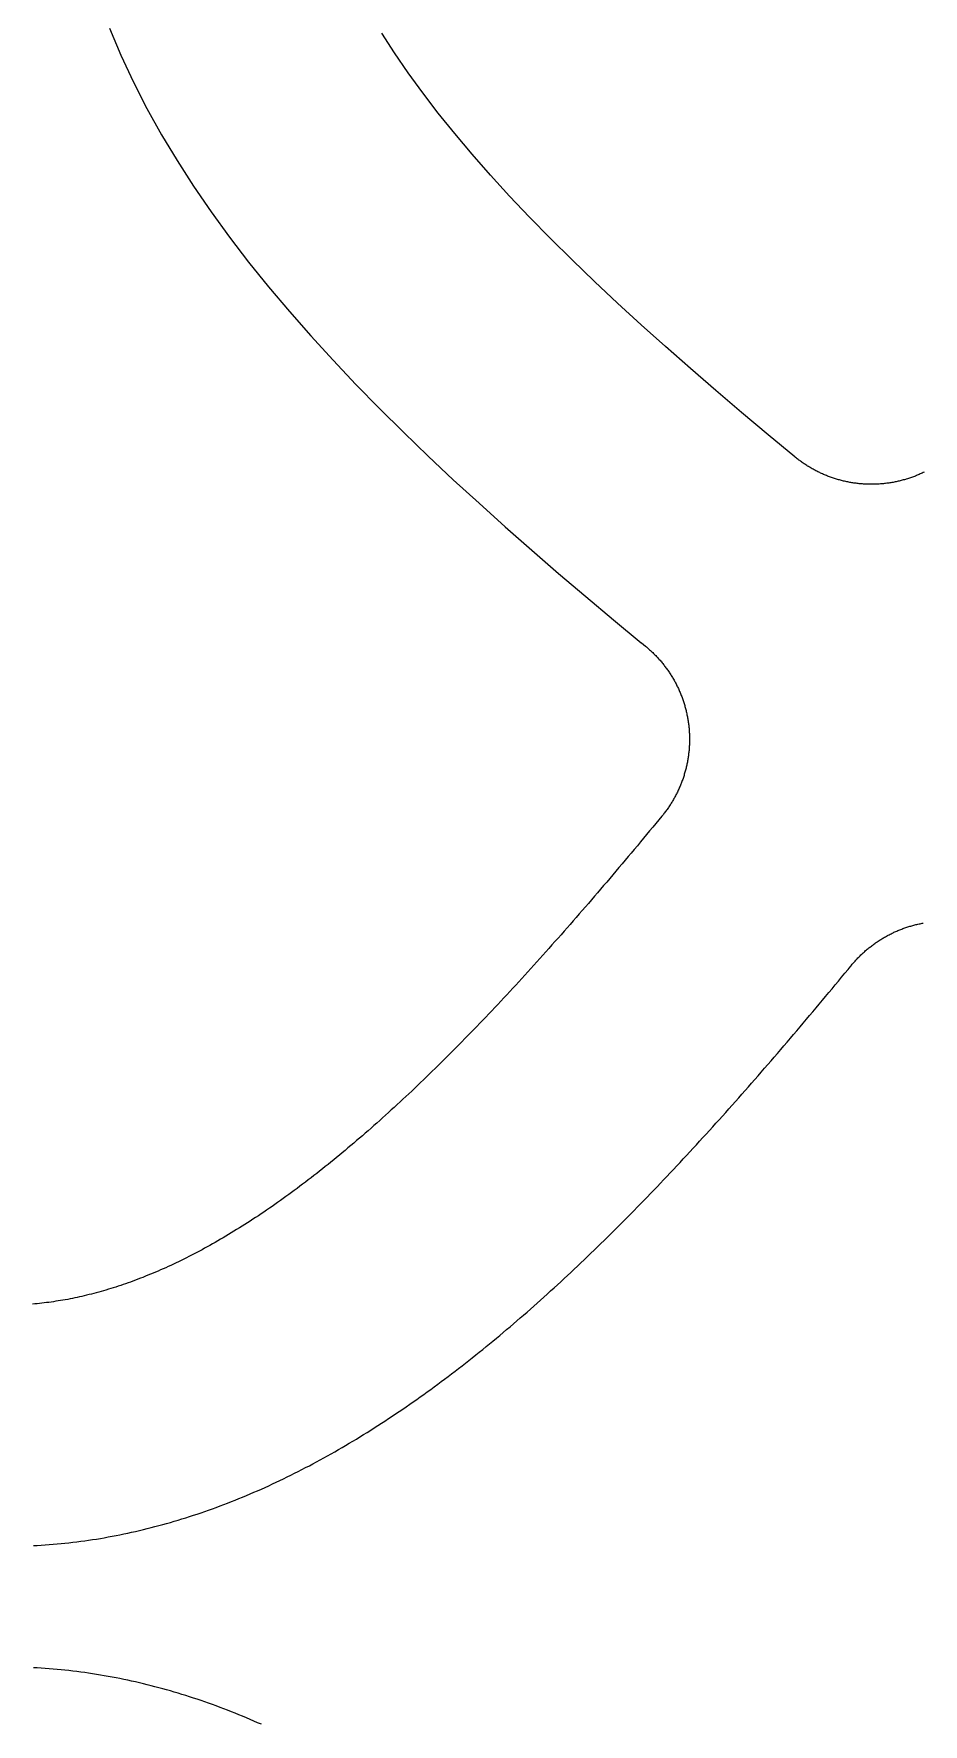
# Model space of a CAD drawing. Header units: millimetres. Extents: x 0 to 12, y 0 to 22.
# Drawn here: x 3.05 to 4.525, y 13.805 to 16.61 of the extents above; entities that cross this region are included whole.
import ezdxf

# ---------------------------------------------------------------- set-up
doc = ezdxf.new("R2010")
doc.units = ezdxf.units.MM
doc.layers.add('CUT_HOLE', color=3, linetype='Continuous')

msp = doc.modelspace()

# ---------------------------------------------------------------- linework, layer by layer
at = {"layer": 'CUT_HOLE'}
for points in [[(3.1755, 16.6193), (3.1944, 16.5744), (3.2151, 16.53), (3.2376, 16.4861), (3.2618, 16.4426), (3.2877, 16.3995), (3.3151, 16.3569), (3.3441, 16.3147), (3.3745, 16.2728), (3.4063, 16.2313), (3.4394, 16.1902), (3.4739, 16.1493), (3.5095, 16.1087), (3.5463, 16.0684), (3.5842, 16.0283), (3.6232, 15.9885), (3.6631, 15.9488), (3.7041, 15.9094), (3.7458, 15.8701), (3.7884, 15.831), (3.8318, 15.7921), (3.8759, 15.7533), (3.9205, 15.7146), (3.9658, 15.6761), (4.0116, 15.6377), (4.0575, 15.5996), (4.0575, 15.5996), (4.0576, 15.5995), (4.0577, 15.5994), (4.0647, 15.5936), (4.0647, 15.5936), (4.066, 15.5925), (4.0674, 15.5914), (4.0687, 15.5902), (4.07, 15.5891), (4.0713, 15.5879), (4.0726, 15.5867), (4.0739, 15.5855), (4.0752, 15.5843), (4.0765, 15.5831), (4.0777, 15.5819), (4.079, 15.5807), (4.0802, 15.5794), (4.0814, 15.5782), (4.0827, 15.5769), (4.0839, 15.5756), (4.085, 15.5743), (4.0862, 15.573), (4.0874, 15.5717), (4.0886, 15.5704), (4.0897, 15.5691), (4.0908, 15.5677), (4.092, 15.5664), (4.0931, 15.565), (4.0942, 15.5636), (4.0952, 15.5622), (4.0963, 15.5609), (4.0974, 15.5595), (4.0984, 15.5581), (4.0995, 15.5566), (4.1005, 15.5552), (4.1015, 15.5538), (4.1025, 15.5523), (4.1035, 15.5509), (4.1045, 15.5494), (4.1054, 15.5479), (4.1064, 15.5465), (4.1073, 15.545), (4.1082, 15.5435), (4.1091, 15.542), (4.11, 15.5405), (4.1109, 15.539), (4.1118, 15.5374), (4.1126, 15.5359), (4.1135, 15.5344), (4.1143, 15.5328), (4.1151, 15.5313), (4.1159, 15.5297), (4.1167, 15.5281), (4.1175, 15.5265), (4.1182, 15.525), (4.119, 15.5234), (4.1197, 15.5218), (4.1204, 15.5202), (4.1211, 15.5186), (4.1218, 15.5169), (4.1225, 15.5153), (4.1232, 15.5137), (4.1238, 15.5121), (4.1245, 15.5104), (4.1251, 15.5088), (4.1257, 15.5071), (4.1263, 15.5055), (4.1268, 15.5038), (4.1274, 15.5022), (4.1279, 15.5005), (4.1285, 15.4988), (4.129, 15.4971), (4.1295, 15.4955), (4.13, 15.4938), (4.1304, 15.4921), (4.1309, 15.4904), (4.1313, 15.4887), (4.1318, 15.487), (4.1322, 15.4853), (4.1326, 15.4836), (4.133, 15.4818), (4.1333, 15.4801), (4.1337, 15.4784), (4.134, 15.4767), (4.1343, 15.475), (4.1346, 15.4732), (4.1349, 15.4715), (4.1352, 15.4698), (4.1355, 15.468), (4.1357, 15.4663), (4.1359, 15.4645), (4.1362, 15.4628), (4.1364, 15.4611), (4.1365, 15.4593), (4.1367, 15.4576), (4.1369, 15.4558), (4.137, 15.4541), (4.1371, 15.4523), (4.1372, 15.4506), (4.1373, 15.4488), (4.1374, 15.4471), (4.1375, 15.4453), (4.1375, 15.4435), (4.1375, 15.4418), (4.1375, 15.44), (4.1375, 15.4383), (4.1375, 15.4365), (4.1375, 15.4348), (4.1375, 15.433), (4.1374, 15.4313), (4.1373, 15.4295), (4.1372, 15.4277), (4.1371, 15.426), (4.137, 15.4242), (4.1368, 15.4225), (4.1367, 15.4207), (4.1365, 15.419), (4.1363, 15.4172), (4.1361, 15.4155), (4.1359, 15.4138), (4.1357, 15.412), (4.1354, 15.4103), (4.1352, 15.4085), (4.1349, 15.4068), (4.1346, 15.4051), (4.1343, 15.4034), (4.134, 15.4016), (4.1336, 15.3999), (4.1333, 15.3982), (4.1329, 15.3965), (4.1325, 15.3948), (4.1321, 15.393), (4.1317, 15.3913), (4.1313, 15.3896), (4.1309, 15.3879), (4.1304, 15.3862), (4.1299, 15.3845), (4.1294, 15.3829), (4.1289, 15.3812), (4.1284, 15.3795), (4.1279, 15.3778), (4.1273, 15.3762), (4.1268, 15.3745), (4.1262, 15.3728), (4.1256, 15.3712), (4.125, 15.3695), (4.1244, 15.3679), (4.1238, 15.3662), (4.1231, 15.3646), (4.1224, 15.363), (4.1218, 15.3614), (4.1211, 15.3598), (4.1204, 15.3581), (4.1197, 15.3565), (4.1189, 15.355), (4.1182, 15.3534), (4.1174, 15.3518), (4.1166, 15.3502), (4.1158, 15.3486), (4.115, 15.3471), (4.1142, 15.3455), (4.1134, 15.344), (4.1126, 15.3424), (4.1117, 15.3409), (4.1108, 15.3394), (4.1099, 15.3379), (4.1091, 15.3363), (4.1081, 15.3348), (4.1072, 15.3333), (4.1063, 15.3319), (4.1053, 15.3304), (4.1044, 15.3289), (4.1034, 15.3275), (4.1024, 15.326), (4.1014, 15.3246), (4.1004, 15.3231), (4.0994, 15.3217), (4.0983, 15.3203), (4.0973, 15.3189), (4.0962, 15.3175), (4.0951, 15.3161), (4.0941, 15.3147), (4.093, 15.3133), (4.0918, 15.312), (4.0867, 15.3058), (4.0816, 15.2996), (4.0765, 15.2934), (4.0714, 15.2873), (4.0663, 15.2812), (4.0612, 15.275), (4.0561, 15.2689), (4.051, 15.2628), (4.0459, 15.2567), (4.0408, 15.2506), (4.0358, 15.2446), (4.0307, 15.2385), (4.0256, 15.2325), (4.0205, 15.2265), (4.0154, 15.2205), (4.0104, 15.2145), (4.0053, 15.2085), (4.0002, 15.2025), (3.9951, 15.1966), (3.9901, 15.1907), (3.985, 15.1847), (3.9799, 15.1788), (3.9749, 15.173), (3.9698, 15.1671), (3.9648, 15.1612), (3.9597, 15.1554), (3.9547, 15.1496), (3.9496, 15.1438), (3.9446, 15.138), (3.9395, 15.1322), (3.9345, 15.1265), (3.9295, 15.1207), (3.9244, 15.115), (3.9194, 15.1093), (3.9144, 15.1037), (3.9094, 15.098), (3.9043, 15.0924), (3.8993, 15.0867), (3.8943, 15.0811), (3.8893, 15.0755), (3.8843, 15.07), (3.8793, 15.0644), (3.8743, 15.0589), (3.8692, 15.0534), (3.8643, 15.0479), (3.8593, 15.0424), (3.8543, 15.037), (3.8493, 15.0316), (3.8443, 15.0262), (3.8393, 15.0208), (3.8343, 15.0154), (3.8293, 15.0101), (3.8244, 15.0047), (3.8194, 14.9994), (3.8144, 14.9942), (3.8095, 14.9889), (3.8045, 14.9837), (3.7995, 14.9784), (3.7946, 14.9732), (3.7896, 14.9681), (3.7847, 14.9629), (3.7797, 14.9578), (3.7748, 14.9527), (3.7699, 14.9476), (3.7649, 14.9426), (3.76, 14.9375), (3.7551, 14.9325), (3.7502, 14.9275), (3.7452, 14.9226), (3.7403, 14.9177), (3.7354, 14.9127), (3.7305, 14.9079), (3.7256, 14.903), (3.7207, 14.8982), (3.7158, 14.8933), (3.7109, 14.8885), (3.706, 14.8838), (3.7012, 14.879), (3.6963, 14.8743), (3.6914, 14.8696), (3.6865, 14.865), (3.6817, 14.8603), (3.6768, 14.8557), (3.672, 14.8512), (3.6671, 14.8466), (3.6623, 14.8421), (3.6574, 14.8376), (3.6526, 14.8331), (3.6477, 14.8286), (3.6429, 14.8242), (3.6381, 14.8198), (3.6333, 14.8154), (3.6285, 14.8111), (3.6237, 14.8068), (3.6189, 14.8025), (3.6141, 14.7982), (3.6093, 14.794), (3.6045, 14.7898), (3.5997, 14.7856), (3.5949, 14.7815), (3.5901, 14.7774), (3.5854, 14.7733), (3.5806, 14.7692), (3.5759, 14.7652), (3.5711, 14.7612), (3.5664, 14.7572), (3.5616, 14.7532), (3.5569, 14.7493), (3.5522, 14.7454), (3.5475, 14.7416), (3.5427, 14.7377), (3.538, 14.7339), (3.5333, 14.7302), (3.5286, 14.7264), (3.5239, 14.7227), (3.5193, 14.719), (3.5146, 14.7154), (3.5099, 14.7118), (3.5052, 14.7082), (3.5006, 14.7046), (3.4959, 14.7011), (3.4913, 14.6976), (3.4867, 14.6941), (3.482, 14.6907), (3.4774, 14.6873), (3.4728, 14.6839), (3.4682, 14.6806), (3.4636, 14.6772), (3.459, 14.674), (3.4544, 14.6707), (3.4498, 14.6675), (3.4452, 14.6643), (3.4407, 14.6611), (3.4361, 14.658), (3.4315, 14.6549), (3.427, 14.6518), (3.4225, 14.6488), (3.4179, 14.6458), (3.4134, 14.6428), (3.4089, 14.6399), (3.4044, 14.637), (3.3999, 14.6341), (3.3954, 14.6313), (3.3909, 14.6284), (3.3864, 14.6257), (3.382, 14.6229), (3.3775, 14.6202), (3.3731, 14.6175), (3.3686, 14.6148), (3.3642, 14.6122), (3.3598, 14.6096), (3.3554, 14.6071), (3.3509, 14.6045), (3.3466, 14.602), (3.3422, 14.5996), (3.3378, 14.5971), (3.3334, 14.5947), (3.329, 14.5924), (3.3247, 14.59), (3.3203, 14.5877), (3.316, 14.5855), (3.3117, 14.5832), (3.3073, 14.581), (3.303, 14.5788), (3.2987, 14.5767), (3.2944, 14.5746), (3.2902, 14.5725), (3.2859, 14.5704), (3.2816, 14.5684), (3.2773, 14.5664), (3.2731, 14.5644), (3.2689, 14.5625), (3.2646, 14.5606), (3.2604, 14.5587), (3.2562, 14.5569), (3.252, 14.5551), (3.2478, 14.5533), (3.2436, 14.5516), (3.2394, 14.5499), (3.2353, 14.5482), (3.2311, 14.5465), (3.2269, 14.5449), (3.2228, 14.5433), (3.2187, 14.5418), (3.2145, 14.5402), (3.2104, 14.5387), (3.2063, 14.5373), (3.2022, 14.5358), (3.1981, 14.5344), (3.1941, 14.533), (3.19, 14.5317), (3.1859, 14.5304), (3.1819, 14.5291), (3.1778, 14.5278), (3.1738, 14.5266), (3.1697, 14.5254), (3.1657, 14.5242), (3.1617, 14.5231), (3.1577, 14.5219), (3.1537, 14.5208), (3.1497, 14.5198), (3.1457, 14.5188), (3.1417, 14.5178), (3.1377, 14.5168), (3.1338, 14.5158), (3.1298, 14.5149), (3.1259, 14.514), (3.1219, 14.5132), (3.118, 14.5123), (3.1141, 14.5115), (3.1101, 14.5108), (3.1062, 14.51), (3.1023, 14.5093), (3.0984, 14.5086), (3.0945, 14.5079), (3.0906, 14.5073), (3.0867, 14.5067), (3.0828, 14.5061), (3.0789, 14.5055), (3.075, 14.505), (3.0712, 14.5045), (3.0673, 14.504), (3.0634, 14.5036), (3.0596, 14.5032), (3.0557, 14.5028), (3.0518, 14.5024), (3.048, 14.5021)], [(4.5265, 15.8825), (4.525, 15.8818), (4.5234, 15.881), (4.5218, 15.8803), (4.5202, 15.8796), (4.5186, 15.8789), (4.5169, 15.8782), (4.5153, 15.8775), (4.5137, 15.8768), (4.5121, 15.8762), (4.5104, 15.8755), (4.5088, 15.8749), (4.5071, 15.8743), (4.5055, 15.8737), (4.5038, 15.8732), (4.5022, 15.8726), (4.5005, 15.8721), (4.4988, 15.8715), (4.4971, 15.871), (4.4955, 15.8705), (4.4938, 15.87), (4.4921, 15.8696), (4.4904, 15.8691), (4.4887, 15.8687), (4.487, 15.8682), (4.4853, 15.8678), (4.4836, 15.8674), (4.4818, 15.867), (4.4801, 15.8667), (4.4784, 15.8663), (4.4767, 15.866), (4.475, 15.8657), (4.4732, 15.8654), (4.4715, 15.8651), (4.4698, 15.8648), (4.468, 15.8645), (4.4663, 15.8643), (4.4645, 15.8641), (4.4628, 15.8638), (4.4611, 15.8636), (4.4593, 15.8635), (4.4576, 15.8633), (4.4558, 15.8631), (4.4541, 15.863), (4.4523, 15.8629), (4.4506, 15.8628), (4.4488, 15.8627), (4.4471, 15.8626), (4.4453, 15.8625), (4.4435, 15.8625), (4.4418, 15.8625), (4.44, 15.8625), (4.4383, 15.8625), (4.4365, 15.8625), (4.4348, 15.8625), (4.433, 15.8625), (4.4313, 15.8626), (4.4295, 15.8627), (4.4277, 15.8628), (4.426, 15.8629), (4.4242, 15.863), (4.4225, 15.8632), (4.4207, 15.8633), (4.419, 15.8635), (4.4172, 15.8637), (4.4155, 15.8639), (4.4138, 15.8641), (4.412, 15.8643), (4.4103, 15.8646), (4.4085, 15.8648), (4.4068, 15.8651), (4.4051, 15.8654), (4.4034, 15.8657), (4.4016, 15.866), (4.3999, 15.8664), (4.3982, 15.8667), (4.3965, 15.8671), (4.3948, 15.8675), (4.393, 15.8679), (4.3913, 15.8683), (4.3896, 15.8687), (4.3879, 15.8691), (4.3862, 15.8696), (4.3845, 15.8701), (4.3829, 15.8706), (4.3812, 15.8711), (4.3795, 15.8716), (4.3778, 15.8721), (4.3762, 15.8727), (4.3745, 15.8732), (4.3728, 15.8738), (4.3712, 15.8744), (4.3695, 15.875), (4.3679, 15.8756), (4.3662, 15.8762), (4.3646, 15.8769), (4.363, 15.8776), (4.3614, 15.8782), (4.3598, 15.8789), (4.3581, 15.8796), (4.3565, 15.8803), (4.355, 15.8811), (4.3534, 15.8818), (4.3518, 15.8826), (4.3502, 15.8834), (4.3486, 15.8842), (4.3471, 15.885), (4.3455, 15.8858), (4.344, 15.8866), (4.3424, 15.8874), (4.3409, 15.8883), (4.3394, 15.8892), (4.3379, 15.8901), (4.3363, 15.8909), (4.3348, 15.8919), (4.3333, 15.8928), (4.3319, 15.8937), (4.3304, 15.8947), (4.3289, 15.8956), (4.3275, 15.8966), (4.326, 15.8976), (4.3246, 15.8986), (4.3231, 15.8996), (4.3217, 15.9006), (4.3203, 15.9017), (4.3189, 15.9027), (4.3175, 15.9038), (4.3161, 15.9049), (4.3147, 15.9059), (4.3133, 15.907), (4.3121, 15.9081), (4.2678, 15.9448), (4.224, 15.9815), (4.181, 16.0182), (4.1389, 16.0547), (4.0976, 16.091), (4.0573, 16.1272), (4.018, 16.1633), (3.9798, 16.1992), (3.9428, 16.2349), (3.907, 16.2704), (3.8724, 16.3057), (3.8392, 16.3408), (3.8074, 16.3756), (3.7771, 16.4102), (3.7482, 16.4445), (3.7208, 16.4785), (3.695, 16.5121), (3.6708, 16.5454), (3.6482, 16.5784), (3.6273, 16.6109)], [(3.0493, 14.1013), (3.0558, 14.1016), (3.0624, 14.102), (3.069, 14.1025), (3.0755, 14.103), (3.0821, 14.1035), (3.0886, 14.1041), (3.0952, 14.1047), (3.1017, 14.1054), (3.1083, 14.1061), (3.1148, 14.1069), (3.1213, 14.1077), (3.1279, 14.1085), (3.1344, 14.1094), (3.1409, 14.1103), (3.1474, 14.1113), (3.154, 14.1123), (3.1605, 14.1134), (3.167, 14.1145), (3.1735, 14.1157), (3.18, 14.1169), (3.1864, 14.1181), (3.1929, 14.1194), (3.1994, 14.1207), (3.2059, 14.1221), (3.2123, 14.1235), (3.2188, 14.1249), (3.2252, 14.1264), (3.2317, 14.128), (3.2381, 14.1295), (3.2445, 14.1312), (3.2509, 14.1328), (3.2574, 14.1345), (3.2638, 14.1363), (3.2702, 14.138), (3.2766, 14.1399), (3.2829, 14.1417), (3.2893, 14.1436), (3.2957, 14.1456), (3.302, 14.1475), (3.3084, 14.1496), (3.3147, 14.1516), (3.3211, 14.1537), (3.3274, 14.1559), (3.3337, 14.158), (3.34, 14.1603), (3.3463, 14.1625), (3.3526, 14.1648), (3.3589, 14.1671), (3.3651, 14.1695), (3.3714, 14.1719), (3.3777, 14.1744), (3.3839, 14.1768), (3.3901, 14.1794), (3.3964, 14.1819), (3.4026, 14.1845), (3.4088, 14.1871), (3.415, 14.1898), (3.4212, 14.1925), (3.4274, 14.1952), (3.4336, 14.198), (3.4397, 14.2008), (3.4459, 14.2036), (3.452, 14.2065), (3.4582, 14.2094), (3.4643, 14.2124), (3.4704, 14.2153), (3.4765, 14.2184), (3.4826, 14.2214), (3.4887, 14.2245), (3.4948, 14.2276), (3.5009, 14.2308), (3.507, 14.2339), (3.513, 14.2371), (3.5191, 14.2404), (3.5251, 14.2437), (3.5311, 14.247), (3.5372, 14.2503), (3.5432, 14.2537), (3.5492, 14.2571), (3.5552, 14.2606), (3.5612, 14.264), (3.5672, 14.2675), (3.5731, 14.2711), (3.5791, 14.2746), (3.585, 14.2782), (3.591, 14.2819), (3.5969, 14.2855), (3.6029, 14.2892), (3.6088, 14.2929), (3.6147, 14.2967), (3.6206, 14.3005), (3.6265, 14.3043), (3.6324, 14.3081), (3.6383, 14.312), (3.6442, 14.3159), (3.65, 14.3198), (3.6559, 14.3237), (3.6618, 14.3277), (3.6676, 14.3317), (3.6734, 14.3358), (3.6793, 14.3398), (3.6851, 14.3439), (3.6909, 14.3481), (3.6967, 14.3522), (3.7025, 14.3564), (3.7083, 14.3606), (3.7141, 14.3648), (3.7199, 14.3691), (3.7257, 14.3734), (3.7314, 14.3777), (3.7372, 14.382), (3.7429, 14.3864), (3.7487, 14.3908), (3.7544, 14.3952), (3.7602, 14.3997), (3.7659, 14.4041), (3.7716, 14.4086), (3.7773, 14.4132), (3.7831, 14.4177), (3.7888, 14.4223), (3.7945, 14.4269), (3.8001, 14.4315), (3.8058, 14.4361), (3.8115, 14.4408), (3.8172, 14.4455), (3.8229, 14.4502), (3.8285, 14.455), (3.8342, 14.4597), (3.8398, 14.4645), (3.8455, 14.4694), (3.8511, 14.4742), (3.8567, 14.4791), (3.8624, 14.484), (3.868, 14.4889), (3.8736, 14.4938), (3.8792, 14.4988), (3.8848, 14.5037), (3.8904, 14.5087), (3.896, 14.5138), (3.9016, 14.5188), (3.9072, 14.5239), (3.9128, 14.529), (3.9184, 14.5341), (3.924, 14.5392), (3.9295, 14.5444), (3.9351, 14.5495), (3.9406, 14.5547), (3.9462, 14.56), (3.9518, 14.5652), (3.9573, 14.5705), (3.9628, 14.5757), (3.9684, 14.581), (3.9739, 14.5864), (3.9794, 14.5917), (3.985, 14.5971), (3.9905, 14.6025), (3.996, 14.6079), (4.0015, 14.6133), (4.007, 14.6187), (4.0125, 14.6242), (4.018, 14.6297), (4.0235, 14.6352), (4.029, 14.6407), (4.0345, 14.6462), (4.04, 14.6518), (4.0455, 14.6573), (4.0509, 14.6629), (4.0564, 14.6685), (4.0619, 14.6742), (4.0673, 14.6798), (4.0728, 14.6855), (4.0783, 14.6911), (4.0837, 14.6968), (4.0892, 14.7026), (4.0946, 14.7083), (4.1001, 14.714), (4.1055, 14.7198), (4.1109, 14.7256), (4.1164, 14.7314), (4.1218, 14.7372), (4.1272, 14.743), (4.1327, 14.7489), (4.1381, 14.7547), (4.1435, 14.7606), (4.1489, 14.7665), (4.1543, 14.7724), (4.1597, 14.7783), (4.1652, 14.7842), (4.1706, 14.7902), (4.176, 14.7962), (4.1814, 14.8021), (4.1868, 14.8081), (4.1921, 14.8141), (4.1975, 14.8202), (4.2029, 14.8262), (4.2083, 14.8322), (4.2137, 14.8383), (4.2191, 14.8444), (4.2244, 14.8505), (4.2298, 14.8566), (4.2352, 14.8627), (4.2405, 14.8688), (4.2459, 14.8749), (4.2513, 14.8811), (4.2566, 14.8872), (4.262, 14.8934), (4.2673, 14.8996), (4.2727, 14.9058), (4.278, 14.912), (4.2834, 14.9182), (4.2887, 14.9245), (4.2941, 14.9307), (4.2994, 14.9369), (4.3048, 14.9432), (4.3101, 14.9495), (4.3154, 14.9558), (4.3208, 14.962), (4.3261, 14.9684), (4.3314, 14.9747), (4.3367, 14.981), (4.342, 14.9873), (4.3474, 14.9936), (4.3527, 15), (4.358, 15.0063), (4.3633, 15.0127), (4.3686, 15.0191), (4.3739, 15.0255), (4.3792, 15.0319), (4.3845, 15.0382), (4.3898, 15.0447), (4.3951, 15.0511), (4.4004, 15.0575), (4.4004, 15.0575), (4.4004, 15.0575), (4.4004, 15.0575), (4.4004, 15.0575), (4.4005, 15.0575), (4.4005, 15.0575), (4.4005, 15.0575), (4.4005, 15.0576), (4.4005, 15.0576), (4.4005, 15.0576), (4.4005, 15.0576), (4.4005, 15.0576), (4.4006, 15.0576), (4.4006, 15.0576), (4.4006, 15.0577), (4.4006, 15.0577), (4.4006, 15.0577), (4.4006, 15.0577), (4.4006, 15.0577), (4.4006, 15.0577), (4.4007, 15.0577), (4.4007, 15.0578), (4.4007, 15.0578), (4.4007, 15.0578), (4.4007, 15.0578), (4.4007, 15.0578), (4.4007, 15.0578), (4.4007, 15.0579), (4.4008, 15.0579), (4.4008, 15.0579), (4.4008, 15.0579), (4.4008, 15.0579), (4.4008, 15.0579), (4.4008, 15.0579), (4.4008, 15.058), (4.4008, 15.058), (4.4009, 15.058), (4.4009, 15.058), (4.4009, 15.058), (4.4009, 15.058), (4.4009, 15.058), (4.4009, 15.0581), (4.4009, 15.0581), (4.4009, 15.0581), (4.401, 15.0581), (4.401, 15.0581), (4.401, 15.0581), (4.401, 15.0582), (4.401, 15.0582), (4.401, 15.0582), (4.401, 15.0582), (4.401, 15.0582), (4.4011, 15.0582), (4.4011, 15.0582), (4.4011, 15.0583), (4.4011, 15.0583), (4.4011, 15.0583), (4.4011, 15.0583), (4.4011, 15.0583), (4.4011, 15.0583), (4.4012, 15.0583), (4.4012, 15.0584), (4.4012, 15.0584), (4.4012, 15.0584), (4.4012, 15.0584), (4.4012, 15.0584), (4.4012, 15.0584), (4.4012, 15.0585), (4.4012, 15.0585), (4.4013, 15.0585), (4.4013, 15.0585), (4.4013, 15.0585), (4.4013, 15.0585), (4.4013, 15.0585), (4.4013, 15.0586), (4.4013, 15.0586), (4.4013, 15.0586), (4.4014, 15.0586), (4.4014, 15.0586), (4.4014, 15.0586), (4.4014, 15.0587), (4.4014, 15.0587), (4.4014, 15.0587), (4.4014, 15.0587), (4.4014, 15.0587), (4.4015, 15.0587), (4.4015, 15.0587), (4.4015, 15.0588), (4.4015, 15.0588), (4.4015, 15.0588), (4.4015, 15.0588), (4.4015, 15.0588), (4.4015, 15.0588), (4.4016, 15.0588), (4.4016, 15.0589), (4.4016, 15.0589), (4.4016, 15.0589), (4.4016, 15.0589), (4.4016, 15.0589), (4.4016, 15.0589), (4.4016, 15.059), (4.4017, 15.059), (4.4017, 15.059), (4.4017, 15.059), (4.4017, 15.059), (4.4017, 15.059), (4.4017, 15.059), (4.4017, 15.0591), (4.4017, 15.0591), (4.4018, 15.0591), (4.4018, 15.0591), (4.4018, 15.0591), (4.4018, 15.0591), (4.4018, 15.0591), (4.4018, 15.0592), (4.4018, 15.0592), (4.4018, 15.0592), (4.4019, 15.0592), (4.4019, 15.0592), (4.4019, 15.0592), (4.4019, 15.0593), (4.4019, 15.0593), (4.4019, 15.0593), (4.4019, 15.0593), (4.4019, 15.0593), (4.402, 15.0593), (4.402, 15.0593), (4.402, 15.0594), (4.402, 15.0594), (4.402, 15.0594), (4.402, 15.0594), (4.402, 15.0594), (4.402, 15.0594), (4.4021, 15.0594), (4.4021, 15.0595), (4.4021, 15.0595), (4.4021, 15.0595), (4.4021, 15.0595), (4.4021, 15.0595), (4.4021, 15.0595), (4.4021, 15.0596), (4.4022, 15.0596), (4.4022, 15.0596), (4.4022, 15.0596), (4.4022, 15.0596), (4.4022, 15.0596), (4.4022, 15.0596), (4.4022, 15.0597), (4.4022, 15.0597), (4.4023, 15.0597), (4.4023, 15.0597), (4.4023, 15.0597), (4.4023, 15.0597), (4.4023, 15.0597), (4.4023, 15.0598), (4.4023, 15.0598), (4.4023, 15.0598), (4.4024, 15.0598), (4.4024, 15.0598), (4.4024, 15.0598), (4.4024, 15.0599), (4.4024, 15.0599), (4.4024, 15.0599), (4.4024, 15.0599), (4.4024, 15.0599), (4.4025, 15.0599), (4.4025, 15.0599), (4.4025, 15.06), (4.4025, 15.06), (4.4025, 15.06), (4.4025, 15.06), (4.4025, 15.06), (4.4025, 15.06), (4.4026, 15.06), (4.4026, 15.0601), (4.4026, 15.0601), (4.4026, 15.0601), (4.4026, 15.0601), (4.4026, 15.0601), (4.4026, 15.0601), (4.4026, 15.0602), (4.4026, 15.0602), (4.4027, 15.0602), (4.4027, 15.0602), (4.4027, 15.0602), (4.4027, 15.0602), (4.4027, 15.0602), (4.4027, 15.0603), (4.4027, 15.0603), (4.4027, 15.0603), (4.4028, 15.0603), (4.4028, 15.0603), (4.4028, 15.0603), (4.4028, 15.0603), (4.4028, 15.0604), (4.4028, 15.0604), (4.4028, 15.0604), (4.4028, 15.0604), (4.4029, 15.0604), (4.4029, 15.0604), (4.4029, 15.0605), (4.4029, 15.0605), (4.4029, 15.0605), (4.4029, 15.0605), (4.4029, 15.0605), (4.4029, 15.0605), (4.403, 15.0605), (4.403, 15.0606), (4.403, 15.0606), (4.403, 15.0606), (4.403, 15.0606), (4.403, 15.0606), (4.403, 15.0606), (4.403, 15.0606), (4.4031, 15.0607), (4.4031, 15.0607), (4.4031, 15.0607), (4.4031, 15.0607), (4.4031, 15.0607), (4.4031, 15.0607), (4.4031, 15.0608), (4.4031, 15.0608), (4.4032, 15.0608), (4.4032, 15.0608), (4.4032, 15.0608), (4.4032, 15.0608), (4.4032, 15.0608), (4.4032, 15.0609), (4.4032, 15.0609), (4.4032, 15.0609), (4.4033, 15.0609), (4.4033, 15.0609), (4.4033, 15.0609), (4.4033, 15.0609), (4.4033, 15.061), (4.4033, 15.061), (4.4033, 15.061), (4.4033, 15.061), (4.4034, 15.061), (4.4034, 15.061), (4.4034, 15.0611), (4.4034, 15.0611), (4.4034, 15.0611), (4.4034, 15.0611), (4.4034, 15.0611), (4.4034, 15.0611), (4.4035, 15.0611), (4.4035, 15.0612), (4.4035, 15.0612), (4.4035, 15.0612), (4.4035, 15.0612), (4.4035, 15.0612), (4.4035, 15.0612), (4.4035, 15.0613), (4.4036, 15.0613), (4.4036, 15.0613), (4.4036, 15.0613), (4.4036, 15.0613), (4.4036, 15.0613), (4.4036, 15.0613), (4.4036, 15.0614), (4.4036, 15.0614), (4.4037, 15.0614), (4.4037, 15.0614), (4.4037, 15.0614), (4.4037, 15.0614), (4.4037, 15.0614), (4.4037, 15.0615), (4.4037, 15.0615), (4.4037, 15.0615), (4.4038, 15.0615), (4.4038, 15.0615), (4.4038, 15.0615), (4.4038, 15.0616), (4.4038, 15.0616), (4.4038, 15.0616), (4.4038, 15.0616), (4.4038, 15.0616), (4.4039, 15.0616), (4.4039, 15.0616), (4.4039, 15.0617), (4.4039, 15.0617), (4.4039, 15.0617), (4.4039, 15.0617), (4.4039, 15.0617), (4.4039, 15.0617), (4.404, 15.0617), (4.404, 15.0618), (4.404, 15.0618), (4.404, 15.0618), (4.404, 15.0618), (4.404, 15.0618), (4.404, 15.0618), (4.404, 15.0619), (4.404, 15.0619), (4.4041, 15.0619), (4.4041, 15.0619), (4.4041, 15.0619), (4.4041, 15.0619), (4.4041, 15.0619), (4.4041, 15.062), (4.4041, 15.062), (4.4041, 15.062), (4.4042, 15.062), (4.4042, 15.062), (4.4042, 15.062), (4.4042, 15.062), (4.4042, 15.0621), (4.4042, 15.0621), (4.4042, 15.0621), (4.4042, 15.0621), (4.4043, 15.0621), (4.4043, 15.0621), (4.4043, 15.0622), (4.4043, 15.0622), (4.4043, 15.0622), (4.4043, 15.0622), (4.4043, 15.0622), (4.4043, 15.0622), (4.4044, 15.0622), (4.4044, 15.0623), (4.4044, 15.0623), (4.4044, 15.0623), (4.4044, 15.0623), (4.4044, 15.0623), (4.4044, 15.0623), (4.4044, 15.0623), (4.4045, 15.0624), (4.4045, 15.0624), (4.4045, 15.0624), (4.4045, 15.0624), (4.4045, 15.0624), (4.4045, 15.0624), (4.4045, 15.0625), (4.4045, 15.0625), (4.4046, 15.0625), (4.4046, 15.0625), (4.4046, 15.0625), (4.4046, 15.0625), (4.4046, 15.0625), (4.4046, 15.0626), (4.4046, 15.0626), (4.4046, 15.0626), (4.4047, 15.0626), (4.4047, 15.0626), (4.4047, 15.0626), (4.4047, 15.0626), (4.4047, 15.0627), (4.4047, 15.0627), (4.4047, 15.0627), (4.4047, 15.0627), (4.4048, 15.0627), (4.4048, 15.0627), (4.4048, 15.0628), (4.4048, 15.0628), (4.4048, 15.0628), (4.4048, 15.0628), (4.4048, 15.0628), (4.4048, 15.0628), (4.4049, 15.0628), (4.4049, 15.0629), (4.4049, 15.0629), (4.4049, 15.0629), (4.4049, 15.0629), (4.4049, 15.0629), (4.4049, 15.0629), (4.4049, 15.0629), (4.405, 15.063), (4.405, 15.063), (4.405, 15.063), (4.405, 15.063), (4.405, 15.063), (4.405, 15.063), (4.405, 15.0631), (4.405, 15.0631), (4.4051, 15.0631), (4.4051, 15.0631), (4.4051, 15.0631), (4.4051, 15.0631), (4.4051, 15.0631), (4.4051, 15.0632), (4.4051, 15.0632), (4.4051, 15.0632), (4.4052, 15.0632), (4.4052, 15.0632), (4.4052, 15.0632), (4.4052, 15.0633), (4.4052, 15.0633), (4.4052, 15.0633), (4.4052, 15.0633), (4.4052, 15.0633), (4.4053, 15.0633), (4.4053, 15.0633), (4.4053, 15.0634), (4.4053, 15.0634), (4.4053, 15.0634), (4.4053, 15.0634), (4.4053, 15.0634), (4.4053, 15.0634), (4.4053, 15.0634), (4.4054, 15.0635), (4.4054, 15.0635), (4.4054, 15.0635), (4.4054, 15.0635), (4.4054, 15.0635), (4.4054, 15.0635), (4.4054, 15.0636), (4.4054, 15.0636), (4.4055, 15.0636), (4.4055, 15.0636), (4.4055, 15.0636), (4.4055, 15.0636), (4.4055, 15.0636), (4.4055, 15.0637), (4.4055, 15.0637), (4.4055, 15.0637), (4.4056, 15.0637), (4.4056, 15.0637), (4.4056, 15.0637), (4.4056, 15.0637), (4.4056, 15.0638), (4.4056, 15.0638), (4.4056, 15.0638), (4.4056, 15.0638), (4.4057, 15.0638), (4.4057, 15.0638), (4.4057, 15.0639), (4.4057, 15.0639), (4.4057, 15.0639), (4.4057, 15.0639), (4.4057, 15.0639), (4.4057, 15.0639), (4.4058, 15.0639), (4.4058, 15.064), (4.4058, 15.064), (4.4058, 15.064), (4.4058, 15.064), (4.4058, 15.064), (4.4058, 15.064), (4.4058, 15.064), (4.4059, 15.0641), (4.4059, 15.0641), (4.4059, 15.0641), (4.4059, 15.0641), (4.4059, 15.0641), (4.4059, 15.0641), (4.4059, 15.0642), (4.4059, 15.0642), (4.406, 15.0642), (4.406, 15.0642), (4.406, 15.0642), (4.406, 15.0642), (4.406, 15.0642), (4.406, 15.0643), (4.406, 15.0643), (4.406, 15.0643), (4.4061, 15.0643), (4.4061, 15.0643), (4.4061, 15.0643), (4.4061, 15.0643), (4.4061, 15.0644), (4.4061, 15.0644), (4.4061, 15.0644), (4.4061, 15.0644), (4.4062, 15.0644), (4.4062, 15.0644), (4.4062, 15.0645), (4.4062, 15.0645), (4.4062, 15.0645), (4.4062, 15.0645), (4.4062, 15.0645), (4.4062, 15.0645), (4.4063, 15.0645), (4.4063, 15.0646), (4.4063, 15.0646), (4.4063, 15.0646), (4.4063, 15.0646), (4.4063, 15.0646), (4.4063, 15.0646), (4.4063, 15.0646), (4.4064, 15.0647), (4.4064, 15.0647), (4.4064, 15.0647), (4.4064, 15.0647), (4.4075, 15.066), (4.4086, 15.0674), (4.4098, 15.0687), (4.4109, 15.07), (4.4121, 15.0713), (4.4133, 15.0726), (4.4145, 15.0739), (4.4157, 15.0752), (4.4169, 15.0765), (4.4181, 15.0777), (4.4193, 15.079), (4.4206, 15.0802), (4.4218, 15.0814), (4.4231, 15.0827), (4.4244, 15.0839), (4.4257, 15.085), (4.427, 15.0862), (4.4283, 15.0874), (4.4296, 15.0886), (4.4309, 15.0897), (4.4323, 15.0908), (4.4336, 15.092), (4.435, 15.0931), (4.4364, 15.0942), (4.4378, 15.0952), (4.4391, 15.0963), (4.4405, 15.0974), (4.4419, 15.0984), (4.4434, 15.0995), (4.4448, 15.1005), (4.4462, 15.1015), (4.4477, 15.1025), (4.4491, 15.1035), (4.4506, 15.1045), (4.4521, 15.1054), (4.4535, 15.1064), (4.455, 15.1073), (4.4565, 15.1082), (4.458, 15.1091), (4.4595, 15.11), (4.461, 15.1109), (4.4626, 15.1118), (4.4641, 15.1126), (4.4656, 15.1135), (4.4672, 15.1143), (4.4687, 15.1151), (4.4703, 15.1159), (4.4719, 15.1167), (4.4735, 15.1175), (4.475, 15.1182), (4.4766, 15.119), (4.4782, 15.1197), (4.4798, 15.1204), (4.4814, 15.1211), (4.4831, 15.1218), (4.4847, 15.1225), (4.4863, 15.1232), (4.4879, 15.1238), (4.4896, 15.1245), (4.4912, 15.1251), (4.4929, 15.1257), (4.4945, 15.1263), (4.4962, 15.1268), (4.4978, 15.1274), (4.4995, 15.1279), (4.5012, 15.1285), (4.5029, 15.129), (4.5045, 15.1295), (4.5062, 15.13), (4.5079, 15.1304), (4.5096, 15.1309), (4.5113, 15.1313), (4.513, 15.1318), (4.5147, 15.1322), (4.5164, 15.1326), (4.5182, 15.133), (4.5199, 15.1333), (4.5216, 15.1337), (4.5233, 15.134), (4.525, 15.1343)], [(3.4274, 13.8048), (3.4212, 13.8075), (3.415, 13.8102), (3.4088, 13.8129), (3.4026, 13.8155), (3.3964, 13.8181), (3.3901, 13.8206), (3.3839, 13.8232), (3.3777, 13.8256), (3.3714, 13.8281), (3.3651, 13.8305), (3.3589, 13.8329), (3.3526, 13.8352), (3.3463, 13.8375), (3.34, 13.8397), (3.3337, 13.842), (3.3274, 13.8441), (3.3211, 13.8463), (3.3147, 13.8484), (3.3084, 13.8504), (3.302, 13.8525), (3.2957, 13.8544), (3.2893, 13.8564), (3.2829, 13.8583), (3.2766, 13.8601), (3.2702, 13.862), (3.2638, 13.8637), (3.2574, 13.8655), (3.2509, 13.8672), (3.2445, 13.8688), (3.2381, 13.8705), (3.2317, 13.872), (3.2252, 13.8736), (3.2188, 13.8751), (3.2123, 13.8765), (3.2059, 13.8779), (3.1994, 13.8793), (3.1929, 13.8806), (3.1864, 13.8819), (3.18, 13.8831), (3.1735, 13.8843), (3.167, 13.8855), (3.1605, 13.8866), (3.154, 13.8877), (3.1474, 13.8887), (3.1409, 13.8897), (3.1344, 13.8906), (3.1279, 13.8915), (3.1213, 13.8923), (3.1148, 13.8931), (3.1083, 13.8939), (3.1017, 13.8946), (3.0952, 13.8953), (3.0886, 13.8959), (3.0821, 13.8965), (3.0755, 13.897), (3.069, 13.8975), (3.0624, 13.898), (3.0558, 13.8984), (3.0493, 13.8987)]]:
    msp.add_lwpolyline(points, dxfattribs=at)

doc.saveas('drawing.dxf')
